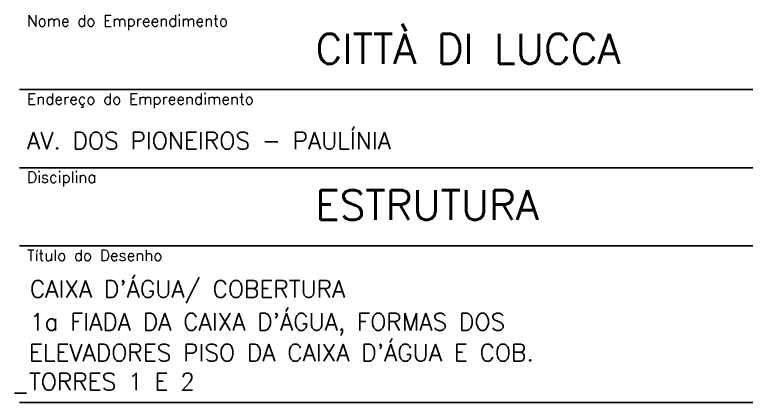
# Model space of a CAD drawing. Extents: x -334 to 5611, y 589 to 4794.
# Drawn here: x 4732.5 to 5224, y 860.2 to 1120.5 of the extents above; entities that cross this region are included whole.
import ezdxf

# ---------------------------------------------------------------- set-up
doc = ezdxf.new("R2010")
doc.units = 0
doc.header["$LTSCALE"] = 100
doc.header["$MEASUREMENT"] = 0
doc.layers.get('0').update_dxf_attribs({"color": 245, "linetype": 'CONTINUOUS'})
for name, color, linetype in [('16', 5, 'CONTINUOUS'), ('TEX1', 7, 'CONTINUOUS'), ('TEX2', 7, 'CONTINUOUS')]:
    doc.layers.add(name, color=color, linetype=linetype)
doc.styles.get("Standard").update_dxf_attribs({"font": 'ROMANS.SHX'})

# ---------------------------------------------------------------- blocks, each defined once
blk = doc.blocks.new('CARIMBO_UNION', base_point=(735.032049, -4583.115153))
for p, q in [((718.532049, -4574.415153), (734.032049, -4574.415153)), ((718.532049, -4575.465153), (734.032049, -4575.465153)), ((718.532049, -4576.515153), (734.032049, -4576.515153)), ((718.532049, -4578.615153), (734.032049, -4578.615153))]:
    blk.add_line(p, q)
at = {"layer": 'TEX1'}
for s, p in [('Nome do Empreendimento', (718.632049, -4573.565153)), ('Endereço do Empreendimento', (718.632049, -4574.615153)), ('Disciplina', (718.632049, -4575.665153)), ('Título do Desenho', (718.632049, -4576.715153))]:
    blk.add_text(s, height=0.15, dxfattribs=at).set_placement(p)

msp = doc.modelspace()

# ---------------------------------------------------------------- block references
at = {"xscale": 50, "yscale": 50}
msp.add_blockref('CARIMBO_UNION', (5560.802892, 635.173244), dxfattribs=at)

# ---------------------------------------------------------------- texts
at = {"layer": '16', "color": 4}
for s, p in [("CAIXA D'ÁGUA/ COBERTURA", (4742.65824, 930.55921)), ("1a FIADA DA CAIXA D'ÁGUA, FORMAS DOS", (4742.65824, 908.509905)), ("ELEVADORES PISO DA CAIXA D'ÁGUA E COB.", (4742.128042, 887.832197)), ('TORRES 1 E 2', (4742.128042, 868.282197)), ('_', (4732.454987, 867.332862))]:
    msp.add_text(s, height=11.5, dxfattribs=at).set_placement(p)
at = {"layer": 'TEX1'}
msp.add_text('AV. DOS PIONEIROS - PAULÍNIA', height=11.5, dxfattribs=at).set_placement((4740.802892, 1030.173244))
at = {"layer": 'TEX2'}
for s, p in [('CITTÀ DI LUCCA', (4934.602371, 1087.605632)), ('ESTRUTURA', (4934.602371, 982.673244))]:
    msp.add_text(s, height=20, dxfattribs=at).set_placement(p)

doc.saveas('drawing.dxf')
